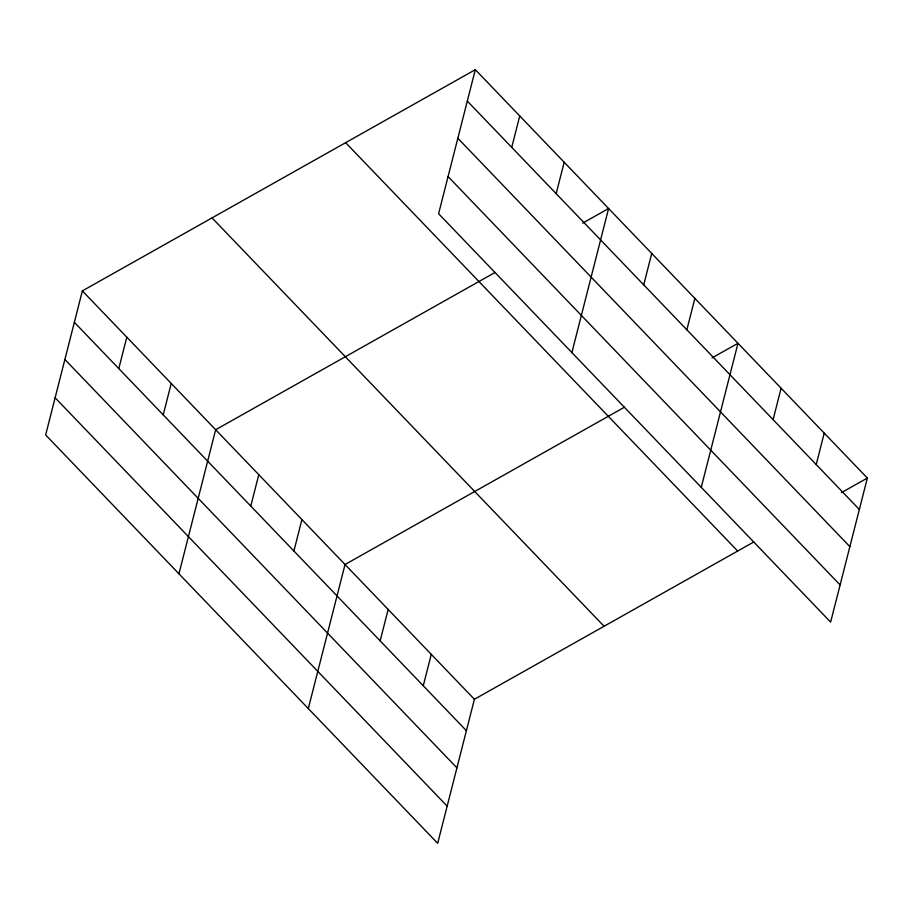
<?xml version="1.0" encoding="UTF-8"?>
<svg xmlns="http://www.w3.org/2000/svg" width="913" height="913" viewBox="0 0 913 913"><rect width="100%" height="100%" fill="white"/><g stroke="black" fill="none" stroke-linecap="round" stroke-linejoin="round"><path stroke-width="1.37" d="M475.319 69.673L438.594 213.722L830.636 622.107L867.35 478.058L475.319 69.673L82.364 290.893L45.65 434.942L437.681 843.327L474.406 699.278L753.727 542.014M118.793 368.59L126.804 337.171M163.222 414.879L171.233 383.46M178.937 573.798L215.662 429.738L494.994 272.485M250.778 506.076L258.79 474.669M293.906 551.007L301.906 519.588M308.309 708.568L345.034 564.508L624.366 407.255M380.15 640.846L388.162 609.428M511.737 147.37L519.748 115.951M423.267 685.766L431.278 654.359M556.165 193.659L564.177 162.24M571.892 352.578L608.606 208.518L582.677 223.126M643.722 284.856L651.734 253.437M686.85 329.787L694.85 298.368M701.264 487.348L737.978 343.288L712.049 357.885M773.094 419.626L781.106 388.208M816.222 464.546L824.222 433.127M841.421 492.655L867.35 478.058M467.308 101.081L859.338 509.477M457.835 138.251L849.866 546.647M448.066 176.551L840.108 584.936M345.639 142.668L737.681 551.053M212.044 217.887L604.075 626.272M82.364 290.893L474.406 699.278M74.364 322.312L466.395 730.697M64.891 359.482L456.922 767.867M55.122 397.771L447.165 806.156"/></g></svg>
